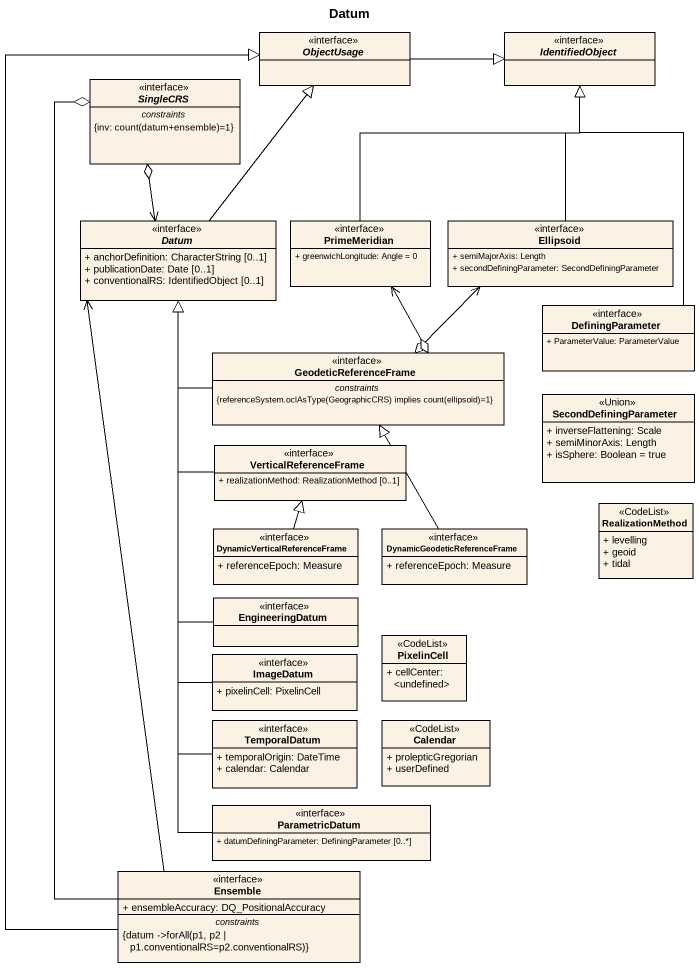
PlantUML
@startuml
title Datum
hide circle
hide empty members
skinparam classAttributeIconSize 0
abstract class ObjectUsage <<interface>>
abstract class IdentifiedObject <<interface>>
abstract class SingleCRS <<interface>> {
  -- constraints --
  {field} {inv: count(datum+ensemble)=1}
}
abstract class Datum <<interface>> {
  + anchorDefinition: CharacterString [0..1]
  + publicationDate: Date [0..1]
  + conventionalRS: IdentifiedObject [0..1]
}
class PrimeMeridian <<interface>> {
  + greenwichLongitude: Angle = 0
}
class Ellipsoid <<interface>> {
  + semiMajorAxis: Length
  + secondDefiningParameter: SecondDefiningParameter
}
class DefiningParameter <<interface>> {
  + ParameterValue: ParameterValue
}
class GeodeticReferenceFrame <<interface>> {
  -- constraints --
  {field} {referenceSystem.oclAsType(GeographicCRS) implies count(ellipsoid)=1}
}
class SecondDefiningParameter <<Union>> {
  + inverseFlattening: Scale
  + semiMinorAxis: Length
  + isSphere: Boolean = true
}
class VerticalReferenceFrame <<interface>> {
  + realizationMethod: RealizationMethod [0..1]
}
class RealizationMethod <<CodeList>> {
  + levelling
  + geoid
  + tidal
}
class "DynamicVerticalReferenceFrame" as DynamicVerticalReferenceFram <<interface>> {
  + referenceEpoch: Measure
}
class "DynamicGeodeticReferenceFrame" as DynamicGeodeticReferenceFram <<interface>> {
  + referenceEpoch: Measure
}
class EngineeringDatum <<interface>>
class PixelinCell <<CodeList>> {
  + cellCenter: <undefined>
}
class ImageDatum <<interface>> {
  + pixelinCell: PixelinCell
}
class TemporalDatum <<interface>> {
  + temporalOrigin: DateTime
  + calendar: Calendar
}
class Calendar <<CodeList>> {
  + prolepticGregorian
  + userDefined
}
class ParametricDatum <<interface>> {
  + datumDefiningParameter: DefiningParameter [0..*]
}
class Ensemble <<interface>> {
  + ensembleAccuracy: DQ_PositionalAccuracy
  -- constraints --
  {field} {datum ->forAll(p1, p2 | p1.conventionalRS=p2.conventionalRS)}
}
ObjectUsage -right-|> IdentifiedObject
Datum -up-|> ObjectUsage
Datum <-up-o SingleCRS
PrimeMeridian -up-|> IdentifiedObject
PrimeMeridian <--o GeodeticReferenceFrame
Ellipsoid -up-|> IdentifiedObject
Ellipsoid <--o GeodeticReferenceFrame
DefiningParameter -up-|> IdentifiedObject
GeodeticReferenceFrame -up-|> Datum
VerticalReferenceFrame -up-|> Datum
DynamicVerticalReferenceFram -up-|> VerticalReferenceFrame
DynamicGeodeticReferenceFram -up-|> GeodeticReferenceFrame
EngineeringDatum -up-|> Datum
ImageDatum -up-|> Datum
TemporalDatum -up-|> Datum
ParametricDatum -up-|> Datum
Ensemble -up-|> ObjectUsage
Ensemble -up-o SingleCRS
Ensemble -up-> Datum
@enduml
